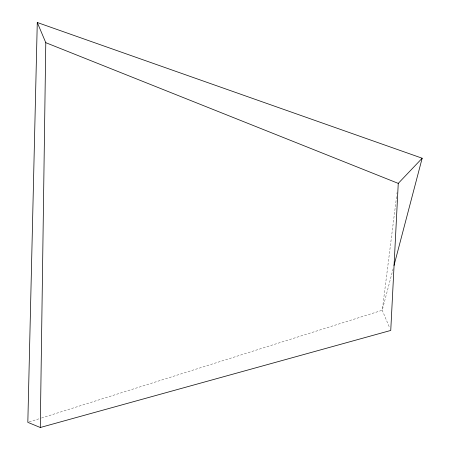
<?xml version="1.0" encoding="UTF-8"?>
<svg xmlns="http://www.w3.org/2000/svg" width="450" height="450" viewBox="0 0 450 450"><rect width="100%" height="100%" fill="white"/><g stroke="black" fill="none" stroke-linecap="round" stroke-linejoin="round"><path stroke-width="0.34" stroke-dasharray="2.25 1.69" d="M396.579 196.633L382.241 310.264L389.689 327.921M396.934 193.843L397.108 192.448M393.114 268.864L382.241 310.264L41.226 418.112M29.166 421.926L40.556 418.326"/><path stroke-width="0.67" d="M422.173 158.226L398.256 183.386L390.752 330.441L40.286 427.5L45.788 42.677L37.277 22.5L422.173 158.226L394.009 265.466M37.277 22.5L27.827 422.348L40.286 427.5M45.788 42.677L398.256 183.386"/></g></svg>
